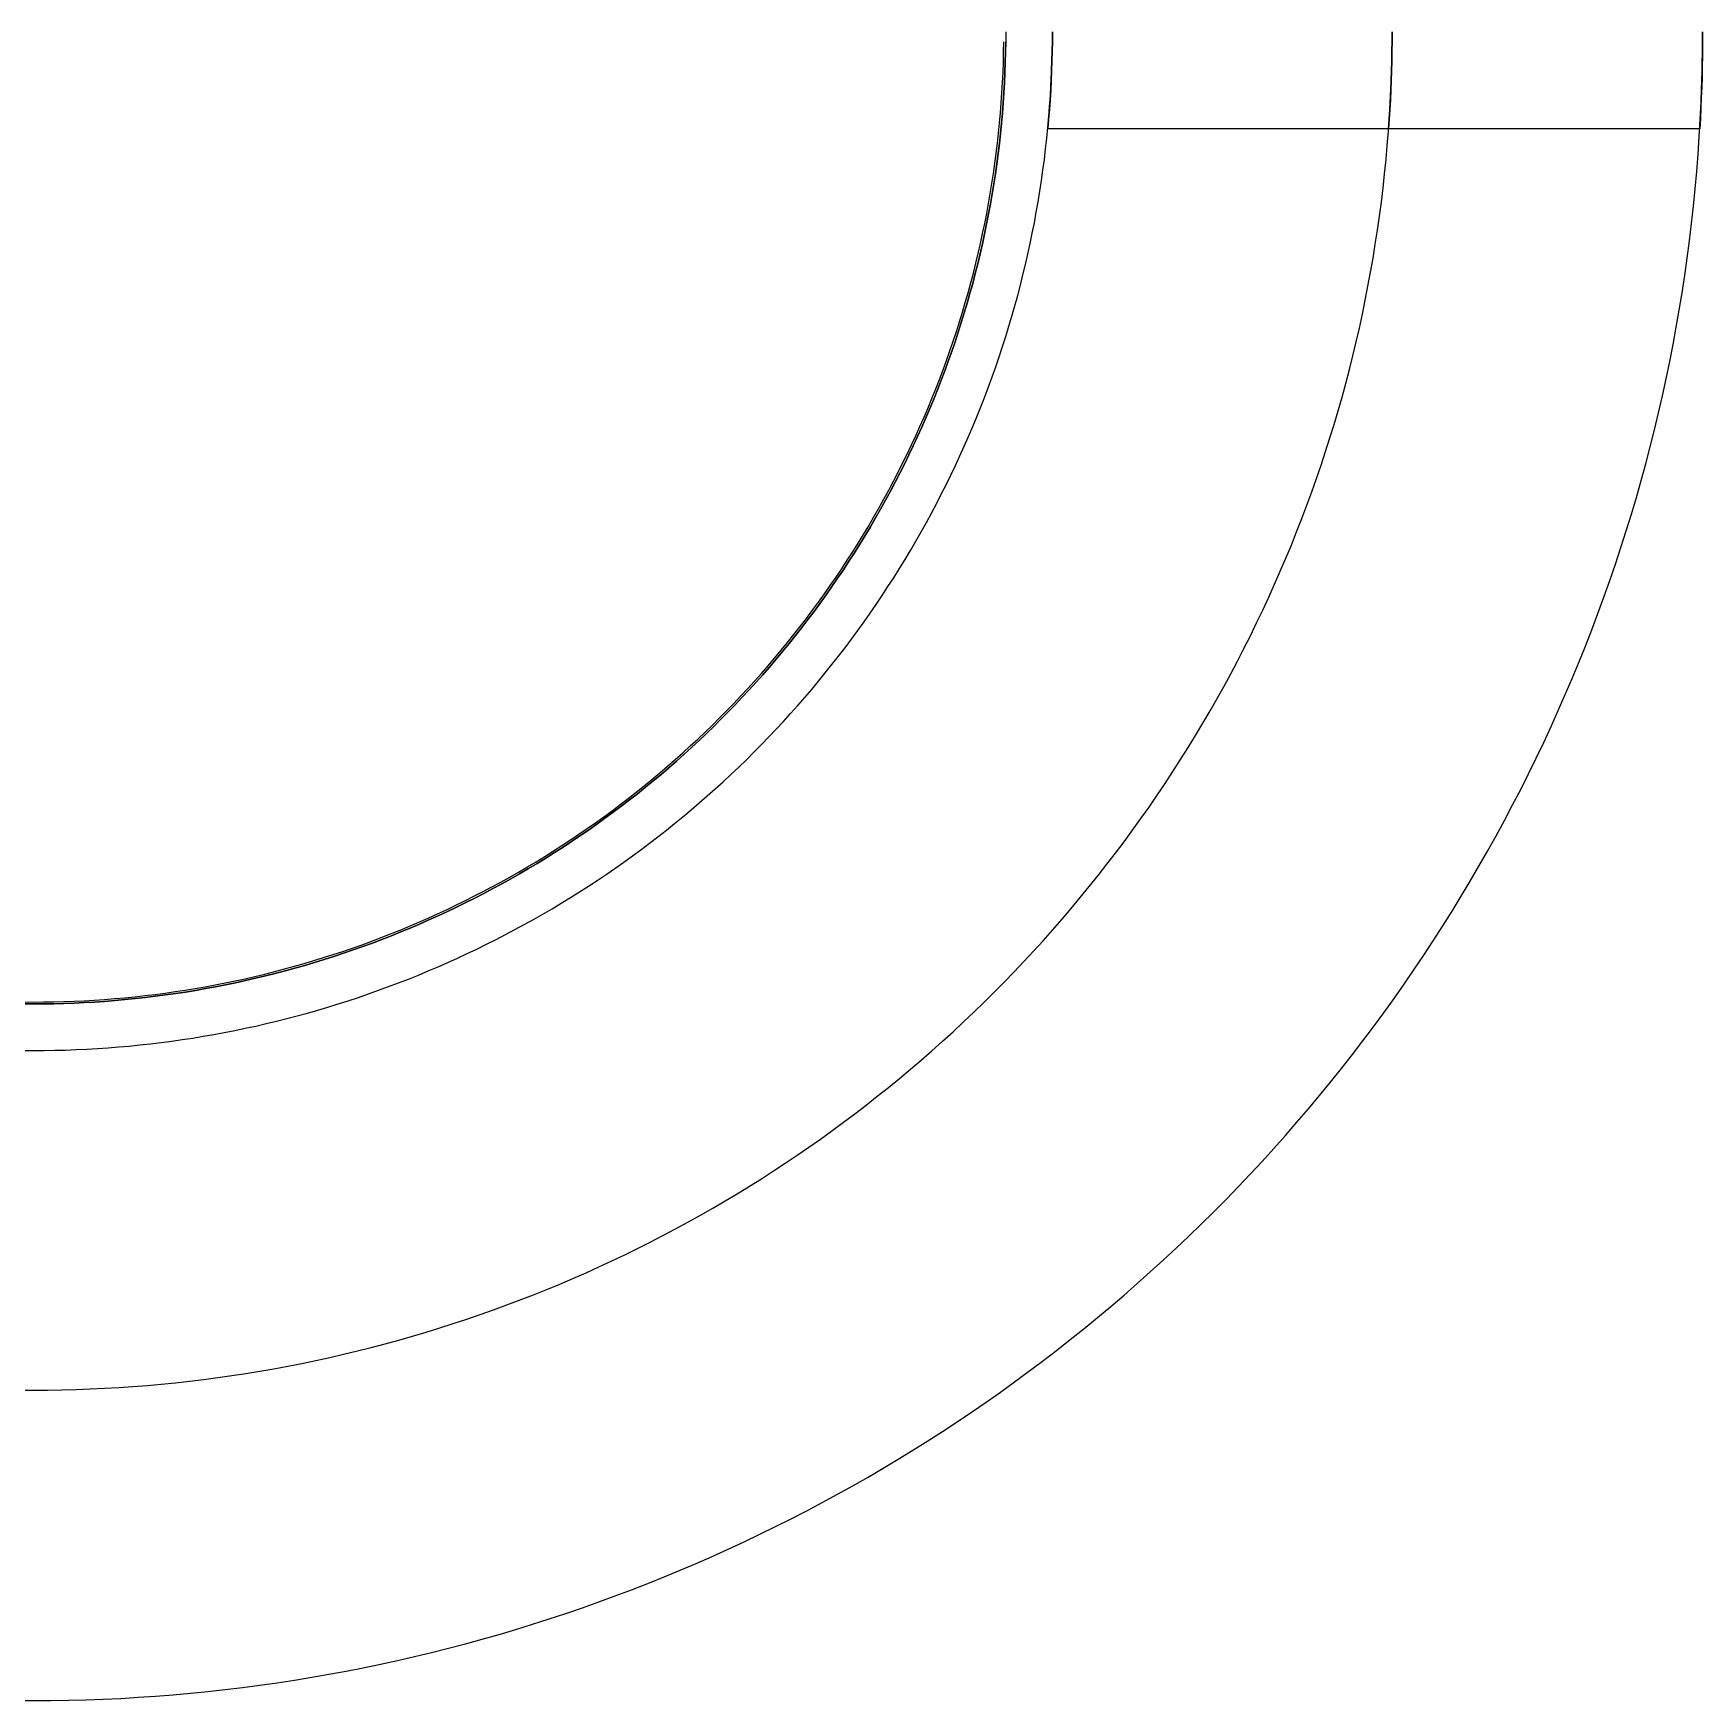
# Model space of a CAD drawing. Header units: millimetres. Extents: x -39 to 393, y -116 to 43.
# Drawn here: x 350 to 393, y -43 to -0.04 of the extents above; entities that cross this region are included whole.
import ezdxf

# ---------------------------------------------------------------- set-up
doc = ezdxf.new("R2010")
doc.units = ezdxf.units.MM
doc.layers.add('HIDDEN', color=8, linetype='Continuous')
doc.layers.add('VISIBLE', color=7, linetype='Continuous')

msp = doc.modelspace()

# ---------------------------------------------------------------- linework, layer by layer
at = {"layer": 'HIDDEN'}
for points in [[(375.05, 0), (375.048626, -0.262318), (375.044506, -0.524608), (375.037639, -0.78684), (375.028027, -1.048985), (375.01567, -1.311016), (375.00057, -1.572903), (374.982728, -1.834617), (374.962146, -2.09613), (374.938827, -2.357413), (374.912773, -2.618438), (374.883988, -2.879176), (374.852473, -3.139598), (374.818233, -3.399675), (374.781272, -3.65938), (374.741593, -3.918683), (374.699201, -4.177557), (374.6541, -4.435973), (374.606296, -4.693902), (374.555793, -4.951316), (374.502597, -5.208188), (374.446715, -5.464488), (374.388152, -5.720189), (374.326914, -5.975263), (374.263008, -6.229682), (374.196442, -6.483417), (374.127222, -6.736442), (374.055357, -6.988727), (373.980853, -7.240247), (373.90372, -7.490972), (373.823966, -7.740876), (373.741599, -7.989931), (373.656628, -8.23811), (373.569063, -8.485385), (373.478914, -8.73173), (373.38619, -8.977117), (373.290901, -9.22152), (373.193058, -9.464912), (373.092672, -9.707265), (372.989753, -9.948555), (372.884314, -10.188753), (372.776365, -10.427834), (372.665918, -10.665771), (372.552985, -10.902539), (372.43758, -11.138111), (372.319713, -11.372462), (372.1994, -11.605566), (372.076651, -11.837397), (371.951482, -12.06793), (371.823906, -12.297139), (371.693936, -12.525), (371.561588, -12.751487), (371.426875, -12.976577), (371.289812, -13.200243), (371.150415, -13.422461), (371.008698, -13.643208), (370.864677, -13.862458), (370.718368, -14.080189), (370.569788, -14.296375), (370.418951, -14.510993), (370.265876, -14.724021), (370.110578, -14.935433), (369.953074, -15.145208), (369.793383, -15.353322), (369.631521, -15.559752), (369.467506, -15.764476), (369.301357, -15.967471), (369.133091, -16.168715), (368.962726, -16.368186), (368.790282, -16.565862), (368.615778, -16.761722), (368.439232, -16.955743), (368.260664, -17.147905), (368.080094, -17.338187), (367.897541, -17.526567), (367.713025, -17.713025), (367.526567, -17.897541), (367.338187, -18.080094), (367.147905, -18.260664), (366.955743, -18.439232), (366.761722, -18.615778), (366.565862, -18.790282), (366.368186, -18.962726), (366.168715, -19.133091), (365.967471, -19.301357), (365.764476, -19.467506), (365.559752, -19.631521), (365.353322, -19.793383), (365.145208, -19.953074), (364.935433, -20.110578), (364.724021, -20.265876), (364.510993, -20.418951), (364.296375, -20.569788), (364.080189, -20.718368), (363.862458, -20.864677), (363.643208, -21.008698), (363.422461, -21.150415), (363.200243, -21.289812), (362.976577, -21.426875), (362.751487, -21.561588), (362.525, -21.693936), (362.297139, -21.823906), (362.06793, -21.951482), (361.837397, -22.076651), (361.605566, -22.1994), (361.372462, -22.319713), (361.138111, -22.43758), (360.902539, -22.552985), (360.665771, -22.665918), (360.427834, -22.776365), (360.188753, -22.884314), (359.948555, -22.989753), (359.707265, -23.092672), (359.464912, -23.193058), (359.22152, -23.290901), (358.977117, -23.38619), (358.73173, -23.478914), (358.485385, -23.569063), (358.23811, -23.656628), (357.989931, -23.741599), (357.740876, -23.823966), (357.490972, -23.90372), (357.240247, -23.980853), (356.988727, -24.055357), (356.736442, -24.127222), (356.483417, -24.196442), (356.229682, -24.263008), (355.975263, -24.326914), (355.720189, -24.388152), (355.464488, -24.446715), (355.208188, -24.502597), (354.951316, -24.555793), (354.693902, -24.606296), (354.435973, -24.6541), (354.177557, -24.699201), (353.918683, -24.741593), (353.65938, -24.781272), (353.399675, -24.818233), (353.139598, -24.852473), (352.879176, -24.883988), (352.618438, -24.912773), (352.357413, -24.938827), (352.09613, -24.962146), (351.834617, -24.982728), (351.572903, -25.00057), (351.311016, -25.01567), (351.048985, -25.028027), (350.78684, -25.037639), (350.524608, -25.044506), (350.262318, -25.048626), (350, -25.05), (349.737682, -25.048626)], [(375.05, 0), (375.048626, -0.262318), (375.044506, -0.524608), (375.037639, -0.78684), (375.028027, -1.048985), (375.01567, -1.311016), (375.00057, -1.572903), (374.982728, -1.834617), (374.962146, -2.09613), (374.938827, -2.357413), (374.912773, -2.618438), (374.883988, -2.879176), (374.852473, -3.139598), (374.818233, -3.399675), (374.781272, -3.65938), (374.741593, -3.918683), (374.699201, -4.177557), (374.6541, -4.435973), (374.606296, -4.693902), (374.555793, -4.951316), (374.502597, -5.208188), (374.446715, -5.464488), (374.388152, -5.720189), (374.326914, -5.975263), (374.263008, -6.229682), (374.196442, -6.483417), (374.127222, -6.736442), (374.055357, -6.988727), (373.980853, -7.240247), (373.90372, -7.490972), (373.823966, -7.740876), (373.741599, -7.989931), (373.656628, -8.23811), (373.569063, -8.485385), (373.478914, -8.73173), (373.38619, -8.977117), (373.290901, -9.22152), (373.193058, -9.464912), (373.092672, -9.707265), (372.989753, -9.948555), (372.884314, -10.188753), (372.776365, -10.427834), (372.665918, -10.665771), (372.552985, -10.902539), (372.43758, -11.138111), (372.319713, -11.372462), (372.1994, -11.605566), (372.076651, -11.837397), (371.951482, -12.06793), (371.823906, -12.297139), (371.693936, -12.525), (371.561588, -12.751487), (371.426875, -12.976577), (371.289812, -13.200243), (371.150415, -13.422461), (371.008698, -13.643208), (370.864677, -13.862458), (370.718368, -14.080189), (370.569788, -14.296375), (370.418951, -14.510993), (370.265876, -14.724021), (370.110578, -14.935433), (369.953074, -15.145208), (369.793383, -15.353322), (369.631521, -15.559752), (369.467506, -15.764476), (369.301357, -15.967471), (369.133091, -16.168715), (368.962726, -16.368186), (368.790282, -16.565862), (368.615778, -16.761722), (368.439232, -16.955743), (368.260664, -17.147905), (368.080094, -17.338187), (367.897541, -17.526567), (367.713025, -17.713025), (367.526567, -17.897541), (367.338187, -18.080094), (367.147905, -18.260664), (366.955743, -18.439232), (366.761722, -18.615778), (366.565862, -18.790282), (366.368186, -18.962726), (366.168715, -19.133091), (365.967471, -19.301357), (365.764476, -19.467506), (365.559752, -19.631521), (365.353322, -19.793383), (365.145208, -19.953074), (364.935433, -20.110578), (364.724021, -20.265876), (364.510993, -20.418951), (364.296375, -20.569788), (364.080189, -20.718368), (363.862458, -20.864677), (363.643208, -21.008698), (363.422461, -21.150415), (363.200243, -21.289812), (362.976577, -21.426875), (362.751487, -21.561588), (362.525, -21.693936), (362.297139, -21.823906), (362.06793, -21.951482), (361.837397, -22.076651), (361.605566, -22.1994), (361.372462, -22.319713), (361.138111, -22.43758), (360.902539, -22.552985), (360.665771, -22.665918), (360.427834, -22.776365), (360.188753, -22.884314), (359.948555, -22.989753), (359.707265, -23.092672), (359.464912, -23.193058), (359.22152, -23.290901), (358.977117, -23.38619), (358.73173, -23.478914), (358.485385, -23.569063), (358.23811, -23.656628), (357.989931, -23.741599), (357.740876, -23.823966), (357.490972, -23.90372), (357.240247, -23.980853), (356.988727, -24.055357), (356.736442, -24.127222), (356.483417, -24.196442), (356.229682, -24.263008), (355.975263, -24.326914), (355.720189, -24.388152), (355.464488, -24.446715), (355.208188, -24.502597), (354.951316, -24.555793), (354.693902, -24.606296), (354.435973, -24.6541), (354.177557, -24.699201), (353.918683, -24.741593), (353.65938, -24.781272), (353.399675, -24.818233), (353.139598, -24.852473), (352.879176, -24.883988), (352.618438, -24.912773), (352.357413, -24.938827), (352.09613, -24.962146), (351.834617, -24.982728), (351.572903, -25.00057), (351.311016, -25.01567), (351.048985, -25.028027), (350.78684, -25.037639), (350.524608, -25.044506), (350.262318, -25.048626), (350, -25.05), (349.737682, -25.048626)], [(376.25, 0), (376.248803, -0.250684), (376.24521, -0.501476), (376.239221, -0.752183), (376.230856, -1.002352), (376.220134, -1.251825), (376.206932, -1.503075), (376.191414, -1.752813), (376.173506, -2.002514), (376.153272, -2.251416), (376.130681, -2.5)], [(376.130681, -2.5), (376.153272, -2.251409), (376.173507, -2.00251), (376.191414, -1.752809), (376.206931, -1.50308), (376.220134, -1.251818), (376.230856, -1.002353), (376.239221, -0.752181), (376.24521, -0.501473), (376.248803, -0.250683), (376.25, 0)], [(385, 0), (384.999103, -0.250517), (384.996412, -0.501153), (384.991926, -0.751728), (384.98566, -1.0018), (384.977629, -1.251181), (384.967737, -1.502443), (384.956112, -1.752205), (384.942694, -2.002029), (384.927532, -2.251109), (384.9106, -2.5)], [(384.9106, -2.5), (384.927532, -2.251109), (384.942694, -2.002029), (384.956112, -1.752204), (384.967737, -1.502444), (384.977629, -1.25118), (384.98566, -1.0018), (384.991926, -0.751728), (384.996412, -0.501153), (384.999103, -0.250517), (385, 0)], [(385, 0), (384.999103, -0.250517), (384.996412, -0.501153), (384.991926, -0.751728), (384.98566, -1.0018), (384.977629, -1.251181), (384.967737, -1.502443), (384.956112, -1.752205), (384.942694, -2.002029), (384.927532, -2.251109), (384.9106, -2.5)], [(384.9106, -2.5), (384.927533, -2.251102), (384.942694, -2.002025), (384.956112, -1.752201), (384.967737, -1.502448), (384.977629, -1.251174), (384.98566, -1.001801), (384.991926, -0.751726), (384.996412, -0.50115), (384.999103, -0.250515), (385, 0)], [(349.633488, -34.998081), (350, -35), (350.366512, -34.998081), (350.732985, -34.992324), (351.099377, -34.98273), (351.465648, -34.969299), (351.831758, -34.952034), (352.197668, -34.930935), (352.563337, -34.906007), (352.928725, -34.87725), (353.293791, -34.844669), (353.658496, -34.808266), (354.0228, -34.768047), (354.386663, -34.724015), (354.750045, -34.676174), (355.112906, -34.624532), (355.475206, -34.569092), (355.836906, -34.509861), (356.197966, -34.446846), (356.558346, -34.380054), (356.918007, -34.309491), (357.276909, -34.235166), (357.635013, -34.157087), (357.99228, -34.075262), (358.348671, -33.9897), (358.704146, -33.900411), (359.058667, -33.807404), (359.412194, -33.71069), (359.764689, -33.610279), (360.116113, -33.506182), (360.466428, -33.398411), (360.815595, -33.286978), (361.163576, -33.171894), (361.510333, -33.053173), (361.855827, -32.930827), (362.200022, -32.80487), (362.542878, -32.675315), (362.884359, -32.542177), (363.224428, -32.40547), (363.563046, -32.26521), (363.900176, -32.121412), (364.235783, -31.974091), (364.569828, -31.823264), (364.902275, -31.668947), (365.233088, -31.511157), (365.562231, -31.349912), (365.889667, -31.185228), (366.215361, -31.017125), (366.539277, -30.845621), (366.861379, -30.670734), (367.181631, -30.492483), (367.5, -30.310889), (367.81645, -30.125971), (368.130945, -29.937749), (368.443453, -29.746244), (368.753938, -29.551477), (369.062366, -29.35347), (369.368704, -29.152243), (369.672918, -28.94782), (369.974975, -28.740222), (370.274841, -28.529473), (370.572484, -28.315595), (370.867871, -28.098612), (371.160969, -27.878547), (371.451747, -27.655425), (371.740172, -27.429271), (372.026214, -27.200109), (372.30984, -26.967963), (372.591019, -26.732861), (372.869721, -26.494827), (373.145915, -26.253887), (373.419571, -26.010069), (373.690659, -25.763398), (373.959149, -25.513902), (374.225011, -25.261608), (374.488217, -25.006544), (374.748737, -24.748737), (375.006544, -24.488217), (375.261608, -24.225011), (375.513902, -23.959149), (375.763398, -23.690659), (376.010069, -23.419571), (376.253887, -23.145915), (376.494827, -22.869721), (376.732861, -22.591019), (376.967963, -22.30984), (377.200109, -22.026214), (377.429271, -21.740172), (377.655425, -21.451747), (377.878547, -21.160969), (378.098612, -20.867871), (378.315595, -20.572484), (378.529473, -20.274841), (378.740222, -19.974975), (378.94782, -19.672918), (379.152243, -19.368704), (379.35347, -19.062366), (379.551477, -18.753938), (379.746244, -18.443453), (379.937749, -18.130945), (380.125971, -17.81645), (380.310889, -17.5), (380.492483, -17.181631), (380.670734, -16.861379), (380.845621, -16.539277), (381.017125, -16.215361), (381.185228, -15.889667), (381.349912, -15.562231), (381.511157, -15.233088), (381.668947, -14.902275), (381.823264, -14.569828), (381.974091, -14.235783), (382.121412, -13.900176), (382.26521, -13.563046), (382.40547, -13.224428), (382.542177, -12.884359), (382.675315, -12.542878), (382.80487, -12.200022), (382.930827, -11.855827), (383.053173, -11.510333), (383.171894, -11.163576), (383.286978, -10.815595), (383.398411, -10.466428), (383.506182, -10.116113), (383.610279, -9.764689), (383.71069, -9.412194), (383.807404, -9.058667), (383.900411, -8.704146), (383.9897, -8.348671), (384.075262, -7.99228), (384.157087, -7.635013), (384.235166, -7.276909), (384.309491, -6.918007), (384.380054, -6.558346), (384.446846, -6.197966), (384.509861, -5.836906), (384.569092, -5.475206), (384.624532, -5.112906), (384.676174, -4.750045), (384.724015, -4.386663), (384.768047, -4.0228), (384.808266, -3.658496), (384.844669, -3.293791), (384.87725, -2.928725), (384.906007, -2.563337), (384.930935, -2.197668), (384.952034, -1.831758), (384.969299, -1.465648), (384.98273, -1.099377), (384.992324, -0.732985), (384.998081, -0.366512)], [(349.633488, -34.998081), (350, -35), (350.366512, -34.998081), (350.732985, -34.992324), (351.099377, -34.98273), (351.465648, -34.969299), (351.831758, -34.952034), (352.197668, -34.930935), (352.563337, -34.906007), (352.928725, -34.87725), (353.293791, -34.844669), (353.658496, -34.808266), (354.0228, -34.768047), (354.386663, -34.724015), (354.750045, -34.676174), (355.112906, -34.624532), (355.475206, -34.569092), (355.836906, -34.509861), (356.197966, -34.446846), (356.558346, -34.380054), (356.918007, -34.309491), (357.276909, -34.235166), (357.635013, -34.157087), (357.99228, -34.075262), (358.348671, -33.9897), (358.704146, -33.900411), (359.058667, -33.807404), (359.412194, -33.71069), (359.764689, -33.610279), (360.116113, -33.506182), (360.466428, -33.398411), (360.815595, -33.286978), (361.163576, -33.171894), (361.510333, -33.053173), (361.855827, -32.930827), (362.200022, -32.80487), (362.542878, -32.675315), (362.884359, -32.542177), (363.224428, -32.40547), (363.563046, -32.26521), (363.900176, -32.121412), (364.235783, -31.974091), (364.569828, -31.823264), (364.902275, -31.668947), (365.233088, -31.511157), (365.562231, -31.349912), (365.889667, -31.185228), (366.215361, -31.017125), (366.539277, -30.845621), (366.861379, -30.670734), (367.181631, -30.492483), (367.5, -30.310889), (367.81645, -30.125971), (368.130945, -29.937749), (368.443453, -29.746244), (368.753938, -29.551477), (369.062366, -29.35347), (369.368704, -29.152243), (369.672918, -28.94782), (369.974975, -28.740222), (370.274841, -28.529473), (370.572484, -28.315595), (370.867871, -28.098612), (371.160969, -27.878547), (371.451747, -27.655425), (371.740172, -27.429271), (372.026214, -27.200109), (372.30984, -26.967963), (372.591019, -26.732861), (372.869721, -26.494827), (373.145915, -26.253887), (373.419571, -26.010069), (373.690659, -25.763398), (373.959149, -25.513902), (374.225011, -25.261608), (374.488217, -25.006544), (374.748737, -24.748737), (375.006544, -24.488217), (375.261608, -24.225011), (375.513902, -23.959149), (375.763398, -23.690659), (376.010069, -23.419571), (376.253887, -23.145915), (376.494827, -22.869721), (376.732861, -22.591019), (376.967963, -22.30984), (377.200109, -22.026214), (377.429271, -21.740172), (377.655425, -21.451747), (377.878547, -21.160969), (378.098612, -20.867871), (378.315595, -20.572484), (378.529473, -20.274841), (378.740222, -19.974975), (378.94782, -19.672918), (379.152243, -19.368704), (379.35347, -19.062366), (379.551477, -18.753938), (379.746244, -18.443453), (379.937749, -18.130945), (380.125971, -17.81645), (380.310889, -17.5), (380.492483, -17.181631), (380.670734, -16.861379), (380.845621, -16.539277), (381.017125, -16.215361), (381.185228, -15.889667), (381.349912, -15.562231), (381.511157, -15.233088), (381.668947, -14.902275), (381.823264, -14.569828), (381.974091, -14.235783), (382.121412, -13.900176), (382.26521, -13.563046), (382.40547, -13.224428), (382.542177, -12.884359), (382.675315, -12.542878), (382.80487, -12.200022), (382.930827, -11.855827), (383.053173, -11.510333), (383.171894, -11.163576), (383.286978, -10.815595), (383.398411, -10.466428), (383.506182, -10.116113), (383.610279, -9.764689), (383.71069, -9.412194), (383.807404, -9.058667), (383.900411, -8.704146), (383.9897, -8.348671), (384.075262, -7.99228), (384.157087, -7.635013), (384.235166, -7.276909), (384.309491, -6.918007), (384.380054, -6.558346), (384.446846, -6.197966), (384.509861, -5.836906), (384.569092, -5.475206), (384.624532, -5.112906), (384.676174, -4.750045), (384.724015, -4.386663), (384.768047, -4.0228), (384.808266, -3.658496), (384.844669, -3.293791), (384.87725, -2.928725), (384.906007, -2.563337), (384.930935, -2.197668), (384.952034, -1.831758), (384.969299, -1.465648), (384.98273, -1.099377), (384.992324, -0.732985), (384.998081, -0.366512)], [(349.633488, -34.998081), (350, -35), (350.366512, -34.998081), (350.732985, -34.992324), (351.099377, -34.98273), (351.465648, -34.969299), (351.831758, -34.952034), (352.197668, -34.930935), (352.563337, -34.906007), (352.928725, -34.87725), (353.293791, -34.844669), (353.658496, -34.808266), (354.0228, -34.768047), (354.386663, -34.724015), (354.750045, -34.676174), (355.112906, -34.624532), (355.475206, -34.569092), (355.836906, -34.509861), (356.197966, -34.446846), (356.558346, -34.380054), (356.918007, -34.309491), (357.276909, -34.235166), (357.635013, -34.157087), (357.99228, -34.075262), (358.348671, -33.9897), (358.704146, -33.900411), (359.058667, -33.807404), (359.412194, -33.71069), (359.764689, -33.610279), (360.116113, -33.506182), (360.466428, -33.398411), (360.815595, -33.286978), (361.163576, -33.171894), (361.510333, -33.053173), (361.855827, -32.930827), (362.200022, -32.80487), (362.542878, -32.675315), (362.884359, -32.542177), (363.224428, -32.40547), (363.563046, -32.26521), (363.900176, -32.121412), (364.235783, -31.974091), (364.569828, -31.823264), (364.902275, -31.668947), (365.233088, -31.511157), (365.562231, -31.349912), (365.889667, -31.185228), (366.215361, -31.017125), (366.539277, -30.845621), (366.861379, -30.670734), (367.181631, -30.492483), (367.5, -30.310889), (367.81645, -30.125971), (368.130945, -29.937749), (368.443453, -29.746244), (368.753938, -29.551477), (369.062366, -29.35347), (369.368704, -29.152243), (369.672918, -28.94782), (369.974975, -28.740222), (370.274841, -28.529473), (370.572484, -28.315595), (370.867871, -28.098612), (371.160969, -27.878547), (371.451747, -27.655425), (371.740172, -27.429271), (372.026214, -27.200109), (372.30984, -26.967963), (372.591019, -26.732861), (372.869721, -26.494827), (373.145915, -26.253887), (373.419571, -26.010069), (373.690659, -25.763398), (373.959149, -25.513902), (374.225011, -25.261608), (374.488217, -25.006544), (374.748737, -24.748737), (375.006544, -24.488217), (375.261608, -24.225011), (375.513902, -23.959149), (375.763398, -23.690659), (376.010069, -23.419571), (376.253887, -23.145915), (376.494827, -22.869721), (376.732861, -22.591019), (376.967963, -22.30984), (377.200109, -22.026214), (377.429271, -21.740172), (377.655425, -21.451747), (377.878547, -21.160969), (378.098612, -20.867871), (378.315595, -20.572484), (378.529473, -20.274841), (378.740222, -19.974975), (378.94782, -19.672918), (379.152243, -19.368704), (379.35347, -19.062366), (379.551477, -18.753938), (379.746244, -18.443453), (379.937749, -18.130945), (380.125971, -17.81645), (380.310889, -17.5), (380.492483, -17.181631), (380.670734, -16.861379), (380.845621, -16.539277), (381.017125, -16.215361), (381.185228, -15.889667), (381.349912, -15.562231), (381.511157, -15.233088), (381.668947, -14.902275), (381.823264, -14.569828), (381.974091, -14.235783), (382.121412, -13.900176), (382.26521, -13.563046), (382.40547, -13.224428), (382.542177, -12.884359), (382.675315, -12.542878), (382.80487, -12.200022), (382.930827, -11.855827), (383.053173, -11.510333), (383.171894, -11.163576), (383.286978, -10.815595), (383.398411, -10.466428), (383.506182, -10.116113), (383.610279, -9.764689), (383.71069, -9.412194), (383.807404, -9.058667), (383.900411, -8.704146), (383.9897, -8.348671), (384.075262, -7.99228), (384.157087, -7.635013), (384.235166, -7.276909), (384.309491, -6.918007), (384.380054, -6.558346), (384.446846, -6.197966), (384.509861, -5.836906), (384.569092, -5.475206), (384.624532, -5.112906), (384.676174, -4.750045), (384.724015, -4.386663), (384.768047, -4.0228), (384.808266, -3.658496), (384.844669, -3.293791), (384.87725, -2.928725), (384.906007, -2.563337), (384.930935, -2.197668), (384.952034, -1.831758), (384.969299, -1.465648), (384.98273, -1.099377), (384.992324, -0.732985), (384.998081, -0.366512)], [(349.725116, -26.248561), (350, -26.25), (350.274884, -26.248561), (350.549739, -26.244243), (350.824532, -26.237047), (351.099236, -26.226974), (351.373819, -26.214025), (351.648251, -26.198202), (351.922503, -26.179505), (352.196543, -26.157938), (352.470343, -26.133502), (352.743872, -26.1062), (353.0171, -26.076035), (353.289997, -26.043011), (353.562534, -26.007131), (353.834679, -25.968399), (354.106405, -25.926819), (354.37768, -25.882396), (354.648474, -25.835135), (354.91876, -25.78504), (355.188505, -25.732118), (355.457682, -25.676375), (355.72626, -25.617815), (355.99421, -25.556446), (356.261503, -25.492275), (356.52811, -25.425308), (356.794, -25.355553), (357.059145, -25.283017), (357.323517, -25.207709), (357.587085, -25.129637), (357.849821, -25.048809), (358.111696, -24.965234), (358.372682, -24.878921), (358.632749, -24.78988), (358.89187, -24.69812), (359.150016, -24.603652), (359.407159, -24.506486), (359.66327, -24.406633), (359.918321, -24.304103), (360.172284, -24.198908), (360.425132, -24.091059), (360.676837, -23.980568), (360.927371, -23.867448), (361.176706, -23.75171), (361.424816, -23.633368), (361.671673, -23.512434), (361.917251, -23.388921), (362.161521, -23.262844), (362.404458, -23.134216), (362.646034, -23.00305), (362.886224, -22.869363), (363.125, -22.733167), (363.362337, -22.594478), (363.598209, -22.453312), (363.83259, -22.309683), (364.065453, -22.163608), (364.296775, -22.015102), (364.526528, -21.864183), (364.754689, -21.710865), (364.981231, -21.555167), (365.206131, -21.397105), (365.429363, -21.236696), (365.650903, -21.073959), (365.870727, -20.90891), (366.08881, -20.741569), (366.305129, -20.571953), (366.51966, -20.400081), (366.73238, -20.225973), (366.943264, -20.049646), (367.152291, -19.87112), (367.359436, -19.690416), (367.564678, -19.507552), (367.767994, -19.322549), (367.969362, -19.135426), (368.168758, -18.946206), (368.366163, -18.754908), (368.561553, -18.561553), (368.754908, -18.366163), (368.946206, -18.168758), (369.135426, -17.969362), (369.322549, -17.767994), (369.507552, -17.564678), (369.690416, -17.359436), (369.87112, -17.152291), (370.049646, -16.943264), (370.225973, -16.73238), (370.400081, -16.51966), (370.571953, -16.305129), (370.741569, -16.08881), (370.90891, -15.870727), (371.073959, -15.650903), (371.236696, -15.429363), (371.397105, -15.206131), (371.555167, -14.981231), (371.710865, -14.754689), (371.864183, -14.526528), (372.015102, -14.296775), (372.163608, -14.065453), (372.309683, -13.83259), (372.453312, -13.598209), (372.594478, -13.362337), (372.733167, -13.125), (372.869363, -12.886224), (373.00305, -12.646034), (373.134216, -12.404458), (373.262844, -12.161521), (373.388921, -11.917251), (373.512434, -11.671673), (373.633368, -11.424816), (373.75171, -11.176706), (373.867448, -10.927371), (373.980568, -10.676837), (374.091059, -10.425132), (374.198908, -10.172284), (374.304103, -9.918321), (374.406633, -9.66327), (374.506486, -9.407159), (374.603652, -9.150016), (374.69812, -8.89187), (374.78988, -8.632749), (374.878921, -8.372682), (374.965234, -8.111696), (375.048809, -7.849821), (375.129637, -7.587085), (375.207709, -7.323517), (375.283017, -7.059145), (375.355553, -6.794), (375.425308, -6.52811), (375.492275, -6.261503), (375.556446, -5.99421), (375.617815, -5.72626), (375.676375, -5.457682), (375.732118, -5.188505), (375.78504, -4.91876), (375.835135, -4.648474), (375.882396, -4.37768), (375.926819, -4.106405), (375.968399, -3.834679), (376.007131, -3.562534), (376.043011, -3.289997), (376.076035, -3.0171), (376.1062, -2.743872), (376.133502, -2.470343), (376.157938, -2.196543), (376.179505, -1.922503), (376.198202, -1.648251), (376.214025, -1.373819), (376.226974, -1.099236), (376.237047, -0.824532), (376.244243, -0.549739), (376.248561, -0.274884)], [(349.725116, -26.248561), (350, -26.25), (350.274884, -26.248561), (350.549739, -26.244243), (350.824532, -26.237047), (351.099236, -26.226974), (351.373819, -26.214025), (351.648251, -26.198202), (351.922503, -26.179505), (352.196543, -26.157938), (352.470343, -26.133502), (352.743872, -26.1062), (353.0171, -26.076035), (353.289997, -26.043011), (353.562534, -26.007131), (353.834679, -25.968399), (354.106405, -25.926819), (354.37768, -25.882396), (354.648474, -25.835135), (354.91876, -25.78504), (355.188505, -25.732118), (355.457682, -25.676375), (355.72626, -25.617815), (355.99421, -25.556446), (356.261503, -25.492275), (356.52811, -25.425308), (356.794, -25.355553), (357.059145, -25.283017), (357.323517, -25.207709), (357.587085, -25.129637), (357.849821, -25.048809), (358.111696, -24.965234), (358.372682, -24.878921), (358.632749, -24.78988), (358.89187, -24.69812), (359.150016, -24.603652), (359.407159, -24.506486), (359.66327, -24.406633), (359.918321, -24.304103), (360.172284, -24.198908), (360.425132, -24.091059), (360.676837, -23.980568), (360.927371, -23.867448), (361.176706, -23.75171), (361.424816, -23.633368), (361.671673, -23.512434), (361.917251, -23.388921), (362.161521, -23.262844), (362.404458, -23.134216), (362.646034, -23.00305), (362.886224, -22.869363), (363.125, -22.733167), (363.362337, -22.594478), (363.598209, -22.453312), (363.83259, -22.309683), (364.065453, -22.163608), (364.296775, -22.015102), (364.526528, -21.864183), (364.754689, -21.710865), (364.981231, -21.555167), (365.206131, -21.397105), (365.429363, -21.236696), (365.650903, -21.073959), (365.870727, -20.90891), (366.08881, -20.741569), (366.305129, -20.571953), (366.51966, -20.400081), (366.73238, -20.225973), (366.943264, -20.049646), (367.152291, -19.87112), (367.359436, -19.690416), (367.564678, -19.507552), (367.767994, -19.322549), (367.969362, -19.135426), (368.168758, -18.946206), (368.366163, -18.754908), (368.561553, -18.561553), (368.754908, -18.366163), (368.946206, -18.168758), (369.135426, -17.969362), (369.322549, -17.767994), (369.507552, -17.564678), (369.690416, -17.359436), (369.87112, -17.152291), (370.049646, -16.943264), (370.225973, -16.73238), (370.400081, -16.51966), (370.571953, -16.305129), (370.741569, -16.08881), (370.90891, -15.870727), (371.073959, -15.650903), (371.236696, -15.429363), (371.397105, -15.206131), (371.555167, -14.981231), (371.710865, -14.754689), (371.864183, -14.526528), (372.015102, -14.296775), (372.163608, -14.065453), (372.309683, -13.83259), (372.453312, -13.598209), (372.594478, -13.362337), (372.733167, -13.125), (372.869363, -12.886224), (373.00305, -12.646034), (373.134216, -12.404458), (373.262844, -12.161521), (373.388921, -11.917251), (373.512434, -11.671673), (373.633368, -11.424816), (373.75171, -11.176706), (373.867448, -10.927371), (373.980568, -10.676837), (374.091059, -10.425132), (374.198908, -10.172284), (374.304103, -9.918321), (374.406633, -9.66327), (374.506486, -9.407159), (374.603652, -9.150016), (374.69812, -8.89187), (374.78988, -8.632749), (374.878921, -8.372682), (374.965234, -8.111696), (375.048809, -7.849821), (375.129637, -7.587085), (375.207709, -7.323517), (375.283017, -7.059145), (375.355553, -6.794), (375.425308, -6.52811), (375.492275, -6.261503), (375.556446, -5.99421), (375.617815, -5.72626), (375.676375, -5.457682), (375.732118, -5.188505), (375.78504, -4.91876), (375.835135, -4.648474), (375.882396, -4.37768), (375.926819, -4.106405), (375.968399, -3.834679), (376.007131, -3.562534), (376.043011, -3.289997), (376.076035, -3.0171), (376.1062, -2.743872), (376.133502, -2.470343), (376.157938, -2.196543), (376.179505, -1.922503), (376.198202, -1.648251), (376.214025, -1.373819), (376.226974, -1.099236), (376.237047, -0.824532), (376.244243, -0.549739), (376.248561, -0.274884)], [(349.737682, -25.048626), (350, -25.05), (350.262318, -25.048626), (350.524608, -25.044506), (350.78684, -25.037639), (351.048985, -25.028027), (351.311016, -25.01567), (351.572903, -25.00057), (351.834617, -24.982728), (352.09613, -24.962146), (352.357413, -24.938827), (352.618438, -24.912773), (352.879176, -24.883988), (353.139598, -24.852473), (353.399675, -24.818233), (353.65938, -24.781272), (353.918683, -24.741593), (354.177557, -24.699201), (354.435973, -24.6541), (354.693902, -24.606296), (354.951316, -24.555793), (355.208188, -24.502597), (355.464488, -24.446715), (355.720189, -24.388152), (355.975263, -24.326914), (356.229682, -24.263008), (356.483417, -24.196442), (356.736442, -24.127222), (356.988727, -24.055357), (357.240247, -23.980853), (357.490972, -23.90372), (357.740876, -23.823966), (357.989931, -23.741599), (358.23811, -23.656628), (358.485385, -23.569063), (358.73173, -23.478914), (358.977117, -23.38619), (359.22152, -23.290901), (359.464912, -23.193058), (359.707265, -23.092672), (359.948555, -22.989753), (360.188753, -22.884314), (360.427834, -22.776365), (360.665771, -22.665918), (360.902539, -22.552985), (361.138111, -22.43758), (361.372462, -22.319713), (361.605566, -22.1994), (361.837397, -22.076651), (362.06793, -21.951482), (362.297139, -21.823906), (362.525, -21.693936), (362.751487, -21.561588), (362.976577, -21.426875), (363.200243, -21.289812), (363.422461, -21.150415), (363.643208, -21.008698), (363.862458, -20.864677), (364.080189, -20.718368), (364.296375, -20.569788), (364.510993, -20.418951), (364.724021, -20.265876), (364.935433, -20.110578), (365.145208, -19.953074), (365.353322, -19.793383), (365.559752, -19.631521), (365.764476, -19.467506), (365.967471, -19.301357), (366.168715, -19.133091), (366.368186, -18.962726), (366.565862, -18.790282), (366.761722, -18.615778), (366.955743, -18.439232), (367.147905, -18.260664), (367.338187, -18.080094), (367.526567, -17.897541), (367.713025, -17.713025), (367.897541, -17.526567), (368.080094, -17.338187), (368.260664, -17.147905), (368.439232, -16.955743), (368.615778, -16.761722), (368.790282, -16.565862), (368.962726, -16.368186), (369.133091, -16.168715), (369.301357, -15.967471), (369.467506, -15.764476), (369.631521, -15.559752), (369.793383, -15.353322), (369.953074, -15.145208), (370.110578, -14.935433), (370.265876, -14.724021), (370.418951, -14.510993), (370.569788, -14.296375), (370.718368, -14.080189), (370.864677, -13.862458), (371.008698, -13.643208), (371.150415, -13.422461), (371.289812, -13.200243), (371.426875, -12.976577), (371.561588, -12.751487), (371.693936, -12.525), (371.823906, -12.297139), (371.951482, -12.06793), (372.076651, -11.837397), (372.1994, -11.605566), (372.319713, -11.372462), (372.43758, -11.138111), (372.552985, -10.902539), (372.665918, -10.665771), (372.776365, -10.427834), (372.884314, -10.188753), (372.989753, -9.948555), (373.092672, -9.707265), (373.193058, -9.464912), (373.290901, -9.22152), (373.38619, -8.977117), (373.478914, -8.73173), (373.569063, -8.485385), (373.656628, -8.23811), (373.741599, -7.989931), (373.823966, -7.740876), (373.90372, -7.490972), (373.980853, -7.240247), (374.055357, -6.988727), (374.127222, -6.736442), (374.196442, -6.483417), (374.263008, -6.229682), (374.326914, -5.975263), (374.388152, -5.720189), (374.446715, -5.464488), (374.502597, -5.208188), (374.555793, -4.951316), (374.606296, -4.693902), (374.6541, -4.435973), (374.699201, -4.177557), (374.741593, -3.918683), (374.781272, -3.65938), (374.818233, -3.399675), (374.852473, -3.139598), (374.883988, -2.879176), (374.912773, -2.618438), (374.938827, -2.357413), (374.962146, -2.09613), (374.982728, -1.834617), (375.00057, -1.572903), (375.01567, -1.311016), (375.028027, -1.048985), (375.037639, -0.78684), (375.044506, -0.524608), (375.048626, -0.262318)], [(349.738205, -24.998629), (350, -25), (350.261795, -24.998629), (350.52356, -24.994517), (350.785269, -24.987664), (351.046891, -24.978071), (351.308399, -24.965738), (351.569763, -24.950668), (351.830955, -24.932862), (352.091946, -24.912321), (352.352708, -24.889049), (352.613212, -24.863047), (352.873429, -24.834319), (353.133331, -24.802868), (353.392889, -24.768696), (353.652076, -24.731808), (353.910862, -24.692209), (354.169219, -24.649901), (354.427119, -24.60489), (354.684533, -24.557181), (354.941434, -24.506779), (355.197792, -24.45369), (355.453581, -24.397919), (355.708772, -24.339473), (355.963336, -24.278357), (356.217247, -24.214579), (356.470476, -24.148146), (356.722996, -24.079064), (356.974778, -24.007342), (357.225795, -23.932987), (357.47602, -23.856008), (357.725425, -23.776413), (357.973983, -23.69421), (358.221666, -23.609409), (358.468448, -23.522019), (358.714301, -23.43205), (358.959199, -23.339511), (359.203114, -23.244412), (359.44602, -23.146765), (359.68789, -23.046579), (359.928697, -22.943866), (360.168416, -22.838636), (360.40702, -22.730903), (360.644482, -22.620676), (360.880777, -22.507969), (361.115879, -22.392794), (361.349762, -22.275163), (361.582401, -22.155089), (361.813769, -22.032586), (362.043842, -21.907667), (362.272594, -21.780345), (362.5, -21.650635), (362.726035, -21.518551), (362.950675, -21.384107), (363.173895, -21.247317), (363.39567, -21.108198), (363.615976, -20.966764), (363.834789, -20.823031), (364.052084, -20.677014), (364.267839, -20.52873), (364.482029, -20.378195), (364.694631, -20.225425), (364.905622, -20.070437), (365.114978, -19.913248), (365.322676, -19.753875), (365.528695, -19.592336), (365.73301, -19.428649), (365.9356, -19.262831), (366.136442, -19.094901), (366.335515, -18.924876), (366.532797, -18.752777), (366.728265, -18.578621), (366.921899, -18.402427), (367.113678, -18.224216), (367.303579, -18.044006), (367.491584, -17.861817), (367.67767, -17.67767), (367.861817, -17.491584), (368.044006, -17.303579), (368.224216, -17.113678), (368.402427, -16.921899), (368.578621, -16.728265), (368.752777, -16.532797), (368.924876, -16.335515), (369.094901, -16.136442), (369.262831, -15.9356), (369.428649, -15.73301), (369.592336, -15.528695), (369.753875, -15.322676), (369.913248, -15.114978), (370.070437, -14.905622), (370.225425, -14.694631), (370.378195, -14.482029), (370.52873, -14.267839), (370.677014, -14.052084), (370.823031, -13.834789), (370.966764, -13.615976), (371.108198, -13.39567), (371.247317, -13.173895), (371.384107, -12.950675), (371.518551, -12.726035), (371.650635, -12.5), (371.780345, -12.272594), (371.907667, -12.043842), (372.032586, -11.813769), (372.155089, -11.582401), (372.275163, -11.349762), (372.392794, -11.115879), (372.507969, -10.880777), (372.620676, -10.644482), (372.730903, -10.40702), (372.838636, -10.168416), (372.943866, -9.928697), (373.046579, -9.68789), (373.146765, -9.44602), (373.244412, -9.203114), (373.339511, -8.959199), (373.43205, -8.714301), (373.522019, -8.468448), (373.609409, -8.221666), (373.69421, -7.973983), (373.776413, -7.725425), (373.856008, -7.47602), (373.932987, -7.225795), (374.007342, -6.974778), (374.079064, -6.722996), (374.148146, -6.470476), (374.214579, -6.217247), (374.278357, -5.963336), (374.339473, -5.708772), (374.397919, -5.453581), (374.45369, -5.197792), (374.506779, -4.941434), (374.557181, -4.684533), (374.60489, -4.427119), (374.649901, -4.169219), (374.692209, -3.910862), (374.731808, -3.652076), (374.768696, -3.392889), (374.802868, -3.133331), (374.834319, -2.873429), (374.863047, -2.613212), (374.889049, -2.352708), (374.912321, -2.091946), (374.932862, -1.830955), (374.950668, -1.569763), (374.965738, -1.308399), (374.978071, -1.046891), (374.987664, -0.785269), (374.994517, -0.52356), (374.998629, -0.261795)], [(392.999922, -0.08192), (392.998566, -0.35115), (392.995522, -0.620548), (392.990792, -0.889842), (392.984397, -1.158287), (392.976313, -1.42708), (392.966556, -1.6956), (392.955119, -1.964118), (392.941968, -2.233251), (392.927264, -2.5)], [(349.549713, -42.997642), (350, -43), (350.450287, -42.997642), (350.900524, -42.990569), (351.350663, -42.978782), (351.800653, -42.962282), (352.250446, -42.94107), (352.699992, -42.915149), (353.149242, -42.884523), (353.598147, -42.849193), (354.046657, -42.809164), (354.494724, -42.764442), (354.942297, -42.715029), (355.389329, -42.660932), (355.83577, -42.602157), (356.28157, -42.53871), (356.726682, -42.470599), (357.171056, -42.39783), (357.614644, -42.320411), (358.057397, -42.238352), (358.499266, -42.151661), (358.940203, -42.060347), (359.380159, -41.964421), (359.819087, -41.863893), (360.256939, -41.758774), (360.693665, -41.649076), (361.129219, -41.534811), (361.563552, -41.41599), (361.996618, -41.292628), (362.428367, -41.164738), (362.858754, -41.032334), (363.287731, -40.89543), (363.71525, -40.754042), (364.141266, -40.608184), (364.565731, -40.457873), (364.988598, -40.303126), (365.409822, -40.143958), (365.829356, -39.980389), (366.247154, -39.812435), (366.66317, -39.640116), (367.077359, -39.463449), (367.489676, -39.282455), (367.900074, -39.097153), (368.30851, -38.907563), (368.714937, -38.713707), (369.119313, -38.515606), (369.521591, -38.313281), (369.92173, -38.106754), (370.319683, -37.896048), (370.715408, -37.681187), (371.108861, -37.462194), (371.5, -37.239092), (371.888781, -37.011907), (372.275161, -36.780663), (372.659099, -36.545386), (373.040552, -36.306101), (373.419479, -36.062834), (373.795837, -35.815613), (374.169585, -35.564465), (374.540683, -35.309416), (374.90909, -35.050495), (375.274766, -34.787731), (375.63767, -34.521151), (375.997762, -34.250786), (376.355003, -33.976666), (376.709355, -33.698819), (377.060777, -33.417276), (377.409232, -33.132069), (377.754681, -32.843229), (378.097086, -32.550787), (378.43641, -32.254776), (378.772616, -31.955227), (379.105667, -31.652175), (379.435526, -31.345651), (379.762156, -31.03569), (380.085524, -30.722325), (380.405592, -30.405592), (380.722325, -30.085524), (381.03569, -29.762156), (381.345651, -29.435526), (381.652175, -29.105667), (381.955227, -28.772616), (382.254776, -28.43641), (382.550787, -28.097086), (382.843229, -27.754681), (383.132069, -27.409232), (383.417276, -27.060777), (383.698819, -26.709355), (383.976666, -26.355003), (384.250786, -25.997762), (384.521151, -25.63767), (384.787731, -25.274766), (385.050495, -24.90909), (385.309416, -24.540683), (385.564465, -24.169585), (385.815613, -23.795837), (386.062834, -23.419479), (386.306101, -23.040552), (386.545386, -22.659099), (386.780663, -22.275161), (387.011907, -21.888781), (387.239092, -21.5), (387.462194, -21.108861), (387.681187, -20.715408), (387.896048, -20.319683), (388.106754, -19.92173), (388.313281, -19.521591), (388.515606, -19.119313), (388.713707, -18.714937), (388.907563, -18.30851), (389.097153, -17.900074), (389.282455, -17.489676), (389.463449, -17.077359), (389.640116, -16.66317), (389.812435, -16.247154), (389.980389, -15.829356), (390.143958, -15.409822), (390.303126, -14.988598), (390.457873, -14.565731), (390.608184, -14.141266), (390.754042, -13.71525), (390.89543, -13.287731), (391.032334, -12.858754), (391.164738, -12.428367), (391.292628, -11.996618), (391.41599, -11.563552), (391.534811, -11.129219), (391.649076, -10.693665), (391.758774, -10.256939), (391.863893, -9.819087), (391.964421, -9.380159), (392.060347, -8.940203), (392.151661, -8.499266), (392.238352, -8.057397), (392.320411, -7.614644), (392.39783, -7.171056), (392.470599, -6.726682), (392.53871, -6.28157), (392.602157, -5.83577), (392.660932, -5.389329), (392.715029, -4.942297), (392.764442, -4.494724), (392.809164, -4.046657), (392.849193, -3.598147), (392.884523, -3.149242), (392.915149, -2.699992), (392.94107, -2.250446), (392.962282, -1.800653), (392.978782, -1.350663), (392.990569, -0.900524), (392.997642, -0.450287)], [(384.9106, -2.5), (384.659745, -2.5), (384.40889, -2.5), (384.158036, -2.5), (383.907181, -2.5), (383.656326, -2.5), (383.405471, -2.5), (383.154616, -2.5), (382.903762, -2.5), (382.652907, -2.5), (382.402052, -2.5), (382.151197, -2.5), (381.900342, -2.5), (381.649487, -2.5), (381.398633, -2.5), (381.147778, -2.5), (380.896923, -2.5), (380.646068, -2.5), (380.395213, -2.5), (380.144358, -2.5), (379.893504, -2.5), (379.642649, -2.5), (379.391794, -2.5), (379.140939, -2.5), (378.890084, -2.5), (378.639229, -2.5), (378.388375, -2.5), (378.13752, -2.5), (377.886665, -2.5), (377.63581, -2.5), (377.384955, -2.5), (377.134101, -2.5), (376.883246, -2.5), (376.632391, -2.5), (376.381536, -2.5), (376.130681, -2.5)], [(392.927264, -2.5), (392.676743, -2.5), (392.426223, -2.5), (392.175702, -2.5), (391.925181, -2.5), (391.67466, -2.5), (391.42414, -2.5), (391.173619, -2.5), (390.923098, -2.5), (390.672577, -2.5), (390.422057, -2.5), (390.171536, -2.5), (389.921015, -2.5), (389.670494, -2.5), (389.419974, -2.5), (389.169453, -2.5), (388.918932, -2.5), (388.668411, -2.5), (388.417891, -2.5), (388.16737, -2.5), (387.916849, -2.5), (387.666328, -2.5), (387.415808, -2.5), (387.165287, -2.5), (386.914766, -2.5), (386.664245, -2.5), (386.413725, -2.5), (386.163204, -2.5), (385.912683, -2.5), (385.662162, -2.5), (385.411642, -2.5), (385.161121, -2.5), (384.9106, -2.5)]]:
    msp.add_lwpolyline(points, dxfattribs=at)
at = {"layer": 'VISIBLE'}
for points in [[(392.927264, -2.5), (392.941042, -2.250976), (392.953378, -2.001819), (392.964296, -1.751941), (392.973753, -1.50217), (392.981801, -1.250901), (392.988334, -1.001562), (392.993432, -0.751531), (392.997081, -0.501013), (392.999271, -0.250445), (393, 0)], [(393, 0), (392.999922, -0.08192)], [(349.633488, -34.998081), (350, -35), (350.366512, -34.998081), (350.732985, -34.992324), (351.099377, -34.98273), (351.465648, -34.969299), (351.831758, -34.952034), (352.197668, -34.930935), (352.563337, -34.906007), (352.928725, -34.87725), (353.293791, -34.844669), (353.658496, -34.808266), (354.0228, -34.768047), (354.386663, -34.724015), (354.750045, -34.676174), (355.112906, -34.624532), (355.475206, -34.569092), (355.836906, -34.509861), (356.197966, -34.446846), (356.558346, -34.380054), (356.918007, -34.309491), (357.276909, -34.235166), (357.635013, -34.157087), (357.99228, -34.075262), (358.348671, -33.9897), (358.704146, -33.900411), (359.058667, -33.807404), (359.412194, -33.71069), (359.764689, -33.610279), (360.116113, -33.506182), (360.466428, -33.398411), (360.815595, -33.286978), (361.163576, -33.171894), (361.510333, -33.053173), (361.855827, -32.930827), (362.200022, -32.80487), (362.542878, -32.675315), (362.884359, -32.542177), (363.224428, -32.40547), (363.563046, -32.26521), (363.900176, -32.121412), (364.235783, -31.974091), (364.569828, -31.823264), (364.902275, -31.668947), (365.233088, -31.511157), (365.562231, -31.349912), (365.889667, -31.185228), (366.215361, -31.017125), (366.539277, -30.845621), (366.861379, -30.670734), (367.181631, -30.492483), (367.5, -30.310889), (367.81645, -30.125971), (368.130945, -29.937749), (368.443453, -29.746244), (368.753938, -29.551477), (369.062366, -29.35347), (369.368704, -29.152243), (369.672918, -28.94782), (369.974975, -28.740222), (370.274841, -28.529473), (370.572484, -28.315595), (370.867871, -28.098612), (371.160969, -27.878547), (371.451747, -27.655425), (371.740172, -27.429271), (372.026214, -27.200109), (372.30984, -26.967963), (372.591019, -26.732861), (372.869721, -26.494827), (373.145915, -26.253887), (373.419571, -26.010069), (373.690659, -25.763398), (373.959149, -25.513902), (374.225011, -25.261608), (374.488217, -25.006544), (374.748737, -24.748737), (375.006544, -24.488217), (375.261608, -24.225011), (375.513902, -23.959149), (375.763398, -23.690659), (376.010069, -23.419571), (376.253887, -23.145915), (376.494827, -22.869721), (376.732861, -22.591019), (376.967963, -22.30984), (377.200109, -22.026214), (377.429271, -21.740172), (377.655425, -21.451747), (377.878547, -21.160969), (378.098612, -20.867871), (378.315595, -20.572484), (378.529473, -20.274841), (378.740222, -19.974975), (378.94782, -19.672918), (379.152243, -19.368704), (379.35347, -19.062366), (379.551477, -18.753938), (379.746244, -18.443453), (379.937749, -18.130945), (380.125971, -17.81645), (380.310889, -17.5), (380.492483, -17.181631), (380.670734, -16.861379), (380.845621, -16.539277), (381.017125, -16.215361), (381.185228, -15.889667), (381.349912, -15.562231), (381.511157, -15.233088), (381.668947, -14.902275), (381.823264, -14.569828), (381.974091, -14.235783), (382.121412, -13.900176), (382.26521, -13.563046), (382.40547, -13.224428), (382.542177, -12.884359), (382.675315, -12.542878), (382.80487, -12.200022), (382.930827, -11.855827), (383.053173, -11.510333), (383.171894, -11.163576), (383.286978, -10.815595), (383.398411, -10.466428), (383.506182, -10.116113), (383.610279, -9.764689), (383.71069, -9.412194), (383.807404, -9.058667), (383.900411, -8.704146), (383.9897, -8.348671), (384.075262, -7.99228), (384.157087, -7.635013), (384.235166, -7.276909), (384.309491, -6.918007), (384.380054, -6.558346), (384.446846, -6.197966), (384.509861, -5.836906), (384.569092, -5.475206), (384.624532, -5.112906), (384.676174, -4.750045), (384.724015, -4.386663), (384.768047, -4.0228), (384.808266, -3.658496), (384.844669, -3.293791), (384.87725, -2.928725), (384.906007, -2.563337), (384.930935, -2.197668), (384.952034, -1.831758), (384.969299, -1.465648), (384.98273, -1.099377), (384.992324, -0.732985), (384.998081, -0.366512)], [(349.737682, -25.048626), (350, -25.05), (350.262318, -25.048626), (350.524608, -25.044506), (350.78684, -25.037639), (351.048985, -25.028027), (351.311016, -25.01567), (351.572903, -25.00057), (351.834617, -24.982728), (352.09613, -24.962146), (352.357413, -24.938827), (352.618438, -24.912773), (352.879176, -24.883988), (353.139598, -24.852473), (353.399675, -24.818233), (353.65938, -24.781272), (353.918683, -24.741593), (354.177557, -24.699201), (354.435973, -24.6541), (354.693902, -24.606296), (354.951316, -24.555793), (355.208188, -24.502597), (355.464488, -24.446715), (355.720189, -24.388152), (355.975263, -24.326914), (356.229682, -24.263008), (356.483417, -24.196442), (356.736442, -24.127222), (356.988727, -24.055357), (357.240247, -23.980853), (357.490972, -23.90372), (357.740876, -23.823966), (357.989931, -23.741599), (358.23811, -23.656628), (358.485385, -23.569063), (358.73173, -23.478914), (358.977117, -23.38619), (359.22152, -23.290901), (359.464912, -23.193058), (359.707265, -23.092672), (359.948555, -22.989753), (360.188753, -22.884314), (360.427834, -22.776365), (360.665771, -22.665918), (360.902539, -22.552985), (361.138111, -22.43758), (361.372462, -22.319713), (361.605566, -22.1994), (361.837397, -22.076651), (362.06793, -21.951482), (362.297139, -21.823906), (362.525, -21.693936), (362.751487, -21.561588), (362.976577, -21.426875), (363.200243, -21.289812), (363.422461, -21.150415), (363.643208, -21.008698), (363.862458, -20.864677), (364.080189, -20.718368), (364.296375, -20.569788), (364.510993, -20.418951), (364.724021, -20.265876), (364.935433, -20.110578), (365.145208, -19.953074), (365.353322, -19.793383), (365.559752, -19.631521), (365.764476, -19.467506), (365.967471, -19.301357), (366.168715, -19.133091), (366.368186, -18.962726), (366.565862, -18.790282), (366.761722, -18.615778), (366.955743, -18.439232), (367.147905, -18.260664), (367.338187, -18.080094), (367.526567, -17.897541), (367.713025, -17.713025), (367.897541, -17.526567), (368.080094, -17.338187), (368.260664, -17.147905), (368.439232, -16.955743), (368.615778, -16.761722), (368.790282, -16.565862), (368.962726, -16.368186), (369.133091, -16.168715), (369.301357, -15.967471), (369.467506, -15.764476), (369.631521, -15.559752), (369.793383, -15.353322), (369.953074, -15.145208), (370.110578, -14.935433), (370.265876, -14.724021), (370.418951, -14.510993), (370.569788, -14.296375), (370.718368, -14.080189), (370.864677, -13.862458), (371.008698, -13.643208), (371.150415, -13.422461), (371.289812, -13.200243), (371.426875, -12.976577), (371.561588, -12.751487), (371.693936, -12.525), (371.823906, -12.297139), (371.951482, -12.06793), (372.076651, -11.837397), (372.1994, -11.605566), (372.319713, -11.372462), (372.43758, -11.138111), (372.552985, -10.902539), (372.665918, -10.665771), (372.776365, -10.427834), (372.884314, -10.188753), (372.989753, -9.948555), (373.092672, -9.707265), (373.193058, -9.464912), (373.290901, -9.22152), (373.38619, -8.977117), (373.478914, -8.73173), (373.569063, -8.485385), (373.656628, -8.23811), (373.741599, -7.989931), (373.823966, -7.740876), (373.90372, -7.490972), (373.980853, -7.240247), (374.055357, -6.988727), (374.127222, -6.736442), (374.196442, -6.483417), (374.263008, -6.229682), (374.326914, -5.975263), (374.388152, -5.720189), (374.446715, -5.464488), (374.502597, -5.208188), (374.555793, -4.951316), (374.606296, -4.693902), (374.6541, -4.435973), (374.699201, -4.177557), (374.741593, -3.918683), (374.781272, -3.65938), (374.818233, -3.399675), (374.852473, -3.139598), (374.883988, -2.879176), (374.912773, -2.618438), (374.938827, -2.357413), (374.962146, -2.09613), (374.982728, -1.834617), (375.00057, -1.572903), (375.01567, -1.311016), (375.028027, -1.048985), (375.037639, -0.78684), (375.044506, -0.524608), (375.048626, -0.262318)], [(349.738205, -24.998629), (350, -25), (350.261795, -24.998629), (350.52356, -24.994517), (350.785269, -24.987664), (351.046891, -24.978071), (351.308399, -24.965738), (351.569763, -24.950668), (351.830955, -24.932862), (352.091946, -24.912321), (352.352708, -24.889049), (352.613212, -24.863047), (352.873429, -24.834319), (353.133331, -24.802868), (353.392889, -24.768696), (353.652076, -24.731808), (353.910862, -24.692209), (354.169219, -24.649901), (354.427119, -24.60489), (354.684533, -24.557181), (354.941434, -24.506779), (355.197792, -24.45369), (355.453581, -24.397919), (355.708772, -24.339473), (355.963336, -24.278357), (356.217247, -24.214579), (356.470476, -24.148146), (356.722996, -24.079064), (356.974778, -24.007342), (357.225795, -23.932987), (357.47602, -23.856008), (357.725425, -23.776413), (357.973983, -23.69421), (358.221666, -23.609409), (358.468448, -23.522019), (358.714301, -23.43205), (358.959199, -23.339511), (359.203114, -23.244412), (359.44602, -23.146765), (359.68789, -23.046579), (359.928697, -22.943866), (360.168416, -22.838636), (360.40702, -22.730903), (360.644482, -22.620676), (360.880777, -22.507969), (361.115879, -22.392794), (361.349762, -22.275163), (361.582401, -22.155089), (361.813769, -22.032586), (362.043842, -21.907667), (362.272594, -21.780345), (362.5, -21.650635), (362.726035, -21.518551), (362.950675, -21.384107), (363.173895, -21.247317), (363.39567, -21.108198), (363.615976, -20.966764), (363.834789, -20.823031), (364.052084, -20.677014), (364.267839, -20.52873), (364.482029, -20.378195), (364.694631, -20.225425), (364.905622, -20.070437), (365.114978, -19.913248), (365.322676, -19.753875), (365.528695, -19.592336), (365.73301, -19.428649), (365.9356, -19.262831), (366.136442, -19.094901), (366.335515, -18.924876), (366.532797, -18.752777), (366.728265, -18.578621), (366.921899, -18.402427), (367.113678, -18.224216), (367.303579, -18.044006), (367.491584, -17.861817), (367.67767, -17.67767), (367.861817, -17.491584), (368.044006, -17.303579), (368.224216, -17.113678), (368.402427, -16.921899), (368.578621, -16.728265), (368.752777, -16.532797), (368.924876, -16.335515), (369.094901, -16.136442), (369.262831, -15.9356), (369.428649, -15.73301), (369.592336, -15.528695), (369.753875, -15.322676), (369.913248, -15.114978), (370.070437, -14.905622), (370.225425, -14.694631), (370.378195, -14.482029), (370.52873, -14.267839), (370.677014, -14.052084), (370.823031, -13.834789), (370.966764, -13.615976), (371.108198, -13.39567), (371.247317, -13.173895), (371.384107, -12.950675), (371.518551, -12.726035), (371.650635, -12.5), (371.780345, -12.272594), (371.907667, -12.043842), (372.032586, -11.813769), (372.155089, -11.582401), (372.275163, -11.349762), (372.392794, -11.115879), (372.507969, -10.880777), (372.620676, -10.644482), (372.730903, -10.40702), (372.838636, -10.168416), (372.943866, -9.928697), (373.046579, -9.68789), (373.146765, -9.44602), (373.244412, -9.203114), (373.339511, -8.959199), (373.43205, -8.714301), (373.522019, -8.468448), (373.609409, -8.221666), (373.69421, -7.973983), (373.776413, -7.725425), (373.856008, -7.47602), (373.932987, -7.225795), (374.007342, -6.974778), (374.079064, -6.722996), (374.148146, -6.470476), (374.214579, -6.217247), (374.278357, -5.963336), (374.339473, -5.708772), (374.397919, -5.453581), (374.45369, -5.197792), (374.506779, -4.941434), (374.557181, -4.684533), (374.60489, -4.427119), (374.649901, -4.169219), (374.692209, -3.910862), (374.731808, -3.652076), (374.768696, -3.392889), (374.802868, -3.133331), (374.834319, -2.873429), (374.863047, -2.613212), (374.889049, -2.352708), (374.912321, -2.091946), (374.932862, -1.830955), (374.950668, -1.569763), (374.965738, -1.308399), (374.978071, -1.046891), (374.987664, -0.785269), (374.994517, -0.52356), (374.998629, -0.261795)], [(349.549713, -42.997642), (350, -43), (350.450287, -42.997642), (350.900524, -42.990569), (351.350663, -42.978782), (351.800653, -42.962282), (352.250446, -42.94107), (352.699992, -42.915149), (353.149242, -42.884523), (353.598147, -42.849193), (354.046657, -42.809164), (354.494724, -42.764442), (354.942297, -42.715029), (355.389329, -42.660932), (355.83577, -42.602157), (356.28157, -42.53871), (356.726682, -42.470599), (357.171056, -42.39783), (357.614644, -42.320411), (358.057397, -42.238352), (358.499266, -42.151661), (358.940203, -42.060347), (359.380159, -41.964421), (359.819087, -41.863893), (360.256939, -41.758774), (360.693665, -41.649076), (361.129219, -41.534811), (361.563552, -41.41599), (361.996618, -41.292628), (362.428367, -41.164738), (362.858754, -41.032334), (363.287731, -40.89543), (363.71525, -40.754042), (364.141266, -40.608184), (364.565731, -40.457873), (364.988598, -40.303126), (365.409822, -40.143958), (365.829356, -39.980389), (366.247154, -39.812435), (366.66317, -39.640116), (367.077359, -39.463449), (367.489676, -39.282455), (367.900074, -39.097153), (368.30851, -38.907563), (368.714937, -38.713707), (369.119313, -38.515606), (369.521591, -38.313281), (369.92173, -38.106754), (370.319683, -37.896048), (370.715408, -37.681187), (371.108861, -37.462194), (371.5, -37.239092), (371.888781, -37.011907), (372.275161, -36.780663), (372.659099, -36.545386), (373.040552, -36.306101), (373.419479, -36.062834), (373.795837, -35.815613), (374.169585, -35.564465), (374.540683, -35.309416), (374.90909, -35.050495), (375.274766, -34.787731), (375.63767, -34.521151), (375.997762, -34.250786), (376.355003, -33.976666), (376.709355, -33.698819), (377.060777, -33.417276), (377.409232, -33.132069), (377.754681, -32.843229), (378.097086, -32.550787), (378.43641, -32.254776), (378.772616, -31.955227), (379.105667, -31.652175), (379.435526, -31.345651), (379.762156, -31.03569), (380.085524, -30.722325), (380.405592, -30.405592), (380.722325, -30.085524), (381.03569, -29.762156), (381.345651, -29.435526), (381.652175, -29.105667), (381.955227, -28.772616), (382.254776, -28.43641), (382.550787, -28.097086), (382.843229, -27.754681), (383.132069, -27.409232), (383.417276, -27.060777), (383.698819, -26.709355), (383.976666, -26.355003), (384.250786, -25.997762), (384.521151, -25.63767), (384.787731, -25.274766), (385.050495, -24.90909), (385.309416, -24.540683), (385.564465, -24.169585), (385.815613, -23.795837), (386.062834, -23.419479), (386.306101, -23.040552), (386.545386, -22.659099), (386.780663, -22.275161), (387.011907, -21.888781), (387.239092, -21.5), (387.462194, -21.108861), (387.681187, -20.715408), (387.896048, -20.319683), (388.106754, -19.92173), (388.313281, -19.521591), (388.515606, -19.119313), (388.713707, -18.714937), (388.907563, -18.30851), (389.097153, -17.900074), (389.282455, -17.489676), (389.463449, -17.077359), (389.640116, -16.66317), (389.812435, -16.247154), (389.980389, -15.829356), (390.143958, -15.409822), (390.303126, -14.988598), (390.457873, -14.565731), (390.608184, -14.141266), (390.754042, -13.71525), (390.89543, -13.287731), (391.032334, -12.858754), (391.164738, -12.428367), (391.292628, -11.996618), (391.41599, -11.563552), (391.534811, -11.129219), (391.649076, -10.693665), (391.758774, -10.256939), (391.863893, -9.819087), (391.964421, -9.380159), (392.060347, -8.940203), (392.151661, -8.499266), (392.238352, -8.057397), (392.320411, -7.614644), (392.39783, -7.171056), (392.470599, -6.726682), (392.53871, -6.28157), (392.602157, -5.83577), (392.660932, -5.389329), (392.715029, -4.942297), (392.764442, -4.494724), (392.809164, -4.046657), (392.849193, -3.598147), (392.884523, -3.149242), (392.915149, -2.699992), (392.94107, -2.250446), (392.962282, -1.800653), (392.978782, -1.350663), (392.990569, -0.900524), (392.997642, -0.450287)]]:
    msp.add_lwpolyline(points, dxfattribs=at)

doc.saveas('drawing.dxf')
